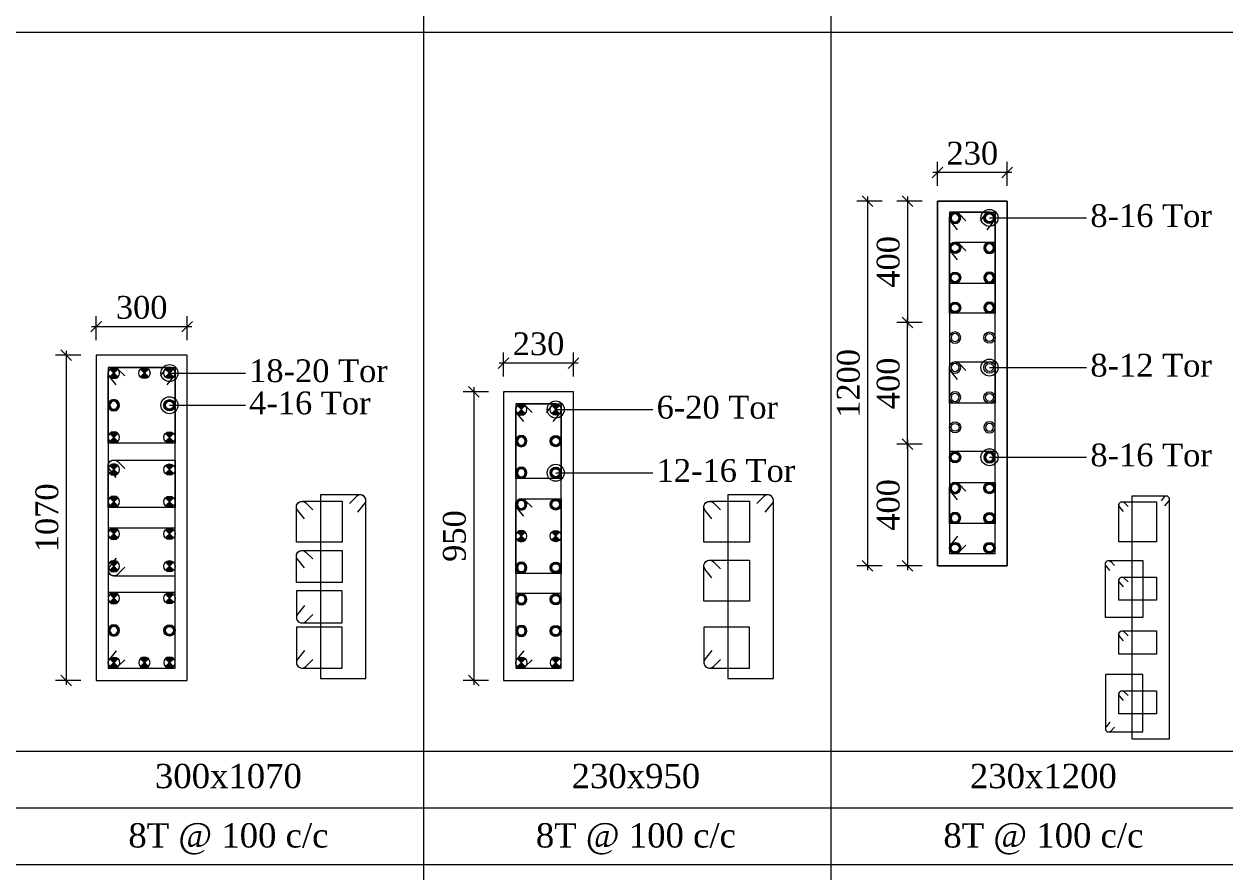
# Model space of a CAD drawing. Header units: metres. Extents: x 95882 to 260884, y 3603 to 81317.
# Drawn here: x 191392 to 195343, y 36341 to 39131 of the extents above; entities that cross this region are included whole.
import ezdxf
from ezdxf.enums import TextEntityAlignment as Align

# ---------------------------------------------------------------- set-up
doc = ezdxf.new("R2010")
doc.units = ezdxf.units.M
doc.header["$LTSCALE"] = 0.05
doc.header["$MEASUREMENT"] = 0
doc.header["$PDMODE"] = 34
doc.header["$PDSIZE"] = -2.5
doc.layers.get('0').update_dxf_attribs({"linetype": 'CONTINUOUS', "lineweight": 0})
doc.layers.get('DEFPOINTS').update_dxf_attribs({"linetype": 'CONTINUOUS'})
for name, color, linetype, lineweight in [('S-DIM-R', 7, 'CONTINUOUS', 9), ('S-SECTION', 5, 'CONTINUOUS', 5), ('S-SECTION MARK', 124, 'CONTINUOUS', 0), ('S-SHEET', 251, 'CONTINUOUS', 0), ('S-STEEL COL_DIA', 1, 'CONTINUOUS', 9), ('S-STEEL RING', 1, 'CONTINUOUS', 9), ('S-TEXT', 7, 'CONTINUOUS', 0), ('S-TEXT COL SIZE', 7, 'CONTINUOUS', 15), ('S-TEXT RINGS', 7, 'CONTINUOUS', 15)]:
    doc.layers.add(name, color=color, linetype=linetype, lineweight=lineweight)
doc.styles.add('AAPL-ADRESS tahoma', font='tahoma.ttf')
doc.styles.add('S-ROMANS', font='times.ttf')
doc.styles.get("Standard").update_dxf_attribs({"font": 'times.ttf'})
doc.styles.add('TEXT', font='times.ttf')
doc.dimstyles.new('75mm', dxfattribs={"dimscale": 140, "dimtxt": 1, "dimasz": 0.35, "dimexe": 0.5, "dimexo": 1, "dimgap": 0.01, "dimtad": 0, "dimdec": 0, "dimzin": 12, "dimdsep": 46, "dimtxsty": 'AAPL-ADRESS tahoma', "dimblk": 'OBLIQUE', "dimcen": 0.35, "dimdle": 0.01, "dimse1": 1, "dimse2": 1, "dimclrd": 256, "dimclre": 256, "dimclrt": 256, "dimadec": 0, "dimazin": 3, "dimtfac": 1, "dimtdec": 0, "dimtmove": 1, "dimatfit": 3, "dimldrblk": 'DOTSMALL', "dimfxl": 1, "dimtolj": 1, "dimtzin": 0, "dimarcsym": 1})
doc.dimstyles.new('S_DIM', dxfattribs={"dimtxt": 75, "dimasz": 35, "dimexe": 35, "dimexo": 50, "dimgap": 25, "dimtad": 1, "dimdec": 0, "dimzin": 0, "dimdsep": 46, "dimtxsty": 'Standard', "dimblk": 'OBLIQUE', "dimcen": 0.09, "dimdle": 15, "dimclrd": 256, "dimclre": 256, "dimclrt": 256, "dimadec": 0, "dimazin": 0, "dimtfac": 1, "dimtdec": 0, "dimtofl": 0, "dimtmove": 0, "dimatfit": 3, "dimfxl": 1, "dimtolj": 1, "dimtzin": 0, "dimlwd": -1, "dimlwe": -1, "dimarcsym": 0})

# ---------------------------------------------------------------- blocks, each defined once
blk = doc.blocks.new('_Oblique')
at = {"color": 0, "linetype": 'ByBlock', "lineweight": -2}
blk.add_line((-0.5, -0.5), (0.5, 0.5), dxfattribs=at)
blk = doc.blocks.new('*D697')
at = {"layer": 'DEFPOINTS', "color": 0, "transparency": 16777216}
for p in [(192969.6, 37921.2, -0.1), (192871.3, 36971.2), (192969.6, 36971.2, -0.1)]:
    blk.add_point(p, dxfattribs=at)
at = {"layer": 'S-DIM-R', "transparency": 16777216}
for p, q in [((192871.3, 37936.2), (192871.3, 36956.2)), ((192919.6, 37921.2), (192836.3, 37921.2)), ((192919.6, 36971.2), (192836.3, 36971.2))]:
    blk.add_line(p, q, dxfattribs=at)
at = {"layer": 'S-DIM-R', "transparency": 16777216, "xscale": 35, "yscale": 35, "zscale": 35}
for p, rotation in [((192871.3, 37921.2), 90), ((192871.3, 36971.2), 270)]:
    blk.add_blockref('_Oblique', p, dxfattribs=dict(at, rotation=rotation))
at = {"layer": 'S-DIM-R', "transparency": 16777216, "insert": (192808.1, 37446.2), "char_height": 75, "attachment_point": 5, "rotation": 90}
blk.add_mtext('\\A1;950', dxfattribs=at)
blk = doc.blocks.new('*D698')
at = {"layer": 'DEFPOINTS', "color": 0, "transparency": 16777216}
for p in [(192969.6, 38015.3), (192969.6, 37921.2, 0), (193199.6, 37921.2, 0)]:
    blk.add_point(p, dxfattribs=at)
at = {"layer": 'S-DIM-R', "transparency": 16777216}
for p, q in [((192969.6, 37971.2), (192969.6, 38050.3)), ((193199.6, 37971.2), (193199.6, 38050.3)), ((193214.6, 38015.3), (192954.6, 38015.3))]:
    blk.add_line(p, q, dxfattribs=at)
at = {"layer": 'S-DIM-R', "transparency": 16777216, "xscale": 35, "yscale": 35, "zscale": 35, "rotation": 180}
blk.add_blockref('_Oblique', (192969.6, 38015.3), dxfattribs=at)
at = {"layer": 'S-DIM-R', "transparency": 16777216, "xscale": 35, "yscale": 35, "zscale": 35}
blk.add_blockref('_Oblique', (193199.6, 38015.3), dxfattribs=at)
at = {"layer": 'S-DIM-R', "transparency": 16777216, "insert": (193084.6, 38078.5), "char_height": 75, "attachment_point": 5}
blk.add_mtext('\\A1;230', dxfattribs=at)
blk = doc.blocks.new('*U4')
at = {"layer": 'S-STEEL COL_DIA'}
h = blk.add_hatch(color=256, dxfattribs=at)
h.dxf.hatch_style = 1
h.paths.add_polyline_path([(0, 0), (0, -18.5, 0.198912), (13, -13)])
h.paths.add_polyline_path([(0, 0), (-13, -13, 0.198912), (0, -18.5)])
h.paths.add_polyline_path([(0, 18.5, 0.198912), (-13, 13), (0, 0)])
h.paths.add_polyline_path([(13, 13, 0.198912), (0, 18.5), (0, 0)])
at = {"layer": 'S-STEEL COL_DIA', "lineweight": 5}
for p, q in [((-13, 13), (13, -13)), ((13, 13), (-13, -13))]:
    blk.add_line(p, q, dxfattribs=at)
blk.add_circle((0, 0), 18.5, dxfattribs=at)
blk = doc.blocks.new('*U5')
at = {"layer": 'S-STEEL COL_DIA'}
h = blk.add_hatch(color=256, dxfattribs=at)
h.dxf.hatch_style = 1
h.paths.add_polyline_path([(-18.5, 0, 1), (18.5, 0, 1)])
h.paths.add_polyline_path([(13, 0, -1), (-13, 0, -1)], flags=16)
at = {"layer": 'S-STEEL COL_DIA', "lineweight": 5}
for radius in [18.5, 13]:
    blk.add_circle((0, 0), radius, dxfattribs=at)
blk = doc.blocks.new('*D699')
at = {"layer": 'DEFPOINTS', "color": 0, "transparency": 16777216}
for p in [(194396.8, 37748.6, -0.1), (194298.5, 37348.6), (194396.8, 37348.6, -0.1)]:
    blk.add_point(p, dxfattribs=at)
at = {"layer": 'S-DIM-R', "transparency": 16777216}
for p, q in [((194346.8, 37748.6), (194263.5, 37748.6)), ((194298.5, 37763.6), (194298.5, 37333.6)), ((194346.8, 37348.6), (194263.5, 37348.6))]:
    blk.add_line(p, q, dxfattribs=at)
at = {"layer": 'S-DIM-R', "transparency": 16777216, "xscale": 35, "yscale": 35, "zscale": 35}
for p, rotation in [((194298.5, 37748.6), 90), ((194298.5, 37348.6), 270)]:
    blk.add_blockref('_Oblique', p, dxfattribs=dict(at, rotation=rotation))
at = {"layer": 'S-DIM-R', "transparency": 16777216, "insert": (194235.4, 37548.6), "char_height": 75, "attachment_point": 5, "rotation": 90}
blk.add_mtext('\\A1;400', dxfattribs=at)
blk = doc.blocks.new('*D700')
at = {"layer": 'DEFPOINTS', "color": 0, "transparency": 16777216}
for p in [(194396.8, 38642.8), (194396.8, 38548.6, 0), (194626.8, 38548.6, 0)]:
    blk.add_point(p, dxfattribs=at)
at = {"layer": 'S-DIM-R', "transparency": 16777216}
for p, q in [((194641.8, 38642.8), (194381.8, 38642.8)), ((194396.8, 38598.6), (194396.8, 38677.8)), ((194626.8, 38598.6), (194626.8, 38677.8))]:
    blk.add_line(p, q, dxfattribs=at)
at = {"layer": 'S-DIM-R', "transparency": 16777216, "xscale": 35, "yscale": 35, "zscale": 35, "rotation": 180}
blk.add_blockref('_Oblique', (194396.8, 38642.8), dxfattribs=at)
at = {"layer": 'S-DIM-R', "transparency": 16777216, "xscale": 35, "yscale": 35, "zscale": 35}
blk.add_blockref('_Oblique', (194626.8, 38642.8), dxfattribs=at)
at = {"layer": 'S-DIM-R', "transparency": 16777216, "insert": (194511.8, 38705.9), "char_height": 75, "attachment_point": 5}
blk.add_mtext('\\A1;230', dxfattribs=at)
blk = doc.blocks.new('*U7')
at = {"layer": 'S-STEEL COL_DIA', "lineweight": 5}
for radius in [18.5, 13, 13]:
    blk.add_circle((0, 0), radius, dxfattribs=at)
blk = doc.blocks.new('*D682')
at = {"layer": 'DEFPOINTS', "color": 0, "transparency": 16777216}
for p in [(194265.6, 38548.6, -0.1), (194167.4, 37348.6), (194265.6, 37348.6, -0.1)]:
    blk.add_point(p, dxfattribs=at)
at = {"layer": 'S-DIM-R', "transparency": 16777216}
for p, q in [((194167.4, 38563.6), (194167.4, 37333.6)), ((194215.6, 38548.6), (194132.4, 38548.6)), ((194215.6, 37348.6), (194132.4, 37348.6))]:
    blk.add_line(p, q, dxfattribs=at)
at = {"layer": 'S-DIM-R', "transparency": 16777216, "xscale": 35, "yscale": 35, "zscale": 35}
for p, rotation in [((194167.4, 38548.6), 90), ((194167.4, 37348.6), 270)]:
    blk.add_blockref('_Oblique', p, dxfattribs=dict(at, rotation=rotation))
at = {"layer": 'S-DIM-R', "transparency": 16777216, "insert": (194104.2, 37948.6), "char_height": 75, "attachment_point": 5, "rotation": 90}
blk.add_mtext('\\A1;1200', dxfattribs=at)
blk = doc.blocks.new('*D683')
at = {"layer": 'DEFPOINTS', "color": 0, "transparency": 16777216}
for p in [(194298.5, 38148.6), (194396.8, 38148.6, -0.1), (194396.8, 37748.6, -0.1)]:
    blk.add_point(p, dxfattribs=at)
at = {"layer": 'S-DIM-R', "transparency": 16777216}
for p, q in [((194346.8, 38148.6), (194263.5, 38148.6)), ((194298.5, 37733.6), (194298.5, 38163.6)), ((194346.8, 37748.6), (194263.5, 37748.6))]:
    blk.add_line(p, q, dxfattribs=at)
at = {"layer": 'S-DIM-R', "transparency": 16777216, "xscale": 35, "yscale": 35, "zscale": 35}
for p, rotation in [((194298.5, 38148.6), 90), ((194298.5, 37748.6), 270)]:
    blk.add_blockref('_Oblique', p, dxfattribs=dict(at, rotation=rotation))
at = {"layer": 'S-DIM-R', "transparency": 16777216, "insert": (194235.4, 37948.6), "char_height": 75, "attachment_point": 5, "rotation": 90}
blk.add_mtext('\\A1;400', dxfattribs=at)
blk = doc.blocks.new('*D684')
at = {"layer": 'DEFPOINTS', "color": 0, "transparency": 16777216}
for p in [(194396.8, 38548.6, -0.1), (194298.5, 38148.6), (194396.8, 38148.6, -0.1)]:
    blk.add_point(p, dxfattribs=at)
at = {"layer": 'S-DIM-R', "transparency": 16777216}
for p, q in [((194298.5, 38563.6), (194298.5, 38133.6)), ((194346.8, 38548.6), (194263.5, 38548.6)), ((194346.8, 38148.6), (194263.5, 38148.6))]:
    blk.add_line(p, q, dxfattribs=at)
at = {"layer": 'S-DIM-R', "transparency": 16777216, "xscale": 35, "yscale": 35, "zscale": 35}
for p, rotation in [((194298.5, 38548.6), 90), ((194298.5, 38148.6), 270)]:
    blk.add_blockref('_Oblique', p, dxfattribs=dict(at, rotation=rotation))
at = {"layer": 'S-DIM-R', "transparency": 16777216, "insert": (194235.4, 38348.6), "char_height": 75, "attachment_point": 5, "rotation": 90}
blk.add_mtext('\\A1;400', dxfattribs=at)
blk = doc.blocks.new('*D692')
at = {"layer": 'DEFPOINTS', "color": 0, "transparency": 16777216}
for p in [(191629, 38135.3), (191629, 38041.2, 0), (191929, 38041.2, 0)]:
    blk.add_point(p, dxfattribs=at)
at = {"layer": 'S-DIM-R', "transparency": 16777216}
for p, q in [((191629, 38091.2), (191629, 38170.3)), ((191929, 38091.2), (191929, 38170.3)), ((191944, 38135.3), (191614, 38135.3))]:
    blk.add_line(p, q, dxfattribs=at)
at = {"layer": 'S-DIM-R', "transparency": 16777216, "xscale": 35, "yscale": 35, "zscale": 35, "rotation": 180}
blk.add_blockref('_Oblique', (191629, 38135.3), dxfattribs=at)
at = {"layer": 'S-DIM-R', "transparency": 16777216, "xscale": 35, "yscale": 35, "zscale": 35}
blk.add_blockref('_Oblique', (191929, 38135.3), dxfattribs=at)
at = {"layer": 'S-DIM-R', "transparency": 16777216, "insert": (191779, 38198.5), "char_height": 75, "attachment_point": 5}
blk.add_mtext('\\A1;300', dxfattribs=at)
blk = doc.blocks.new('*D701')
at = {"layer": 'DEFPOINTS', "color": 0, "transparency": 16777216}
for p in [(191629, 38041.2, -0.1), (191530.7, 36971.2), (191629, 36971.2, -0.1)]:
    blk.add_point(p, dxfattribs=at)
at = {"layer": 'S-DIM-R', "transparency": 16777216}
for p, q in [((191530.7, 38056.2), (191530.7, 36956.2)), ((191579, 38041.2), (191495.7, 38041.2)), ((191579, 36971.2), (191495.7, 36971.2))]:
    blk.add_line(p, q, dxfattribs=at)
at = {"layer": 'S-DIM-R', "transparency": 16777216, "xscale": 35, "yscale": 35, "zscale": 35}
for p, rotation in [((191530.7, 38041.2), 90), ((191530.7, 36971.2), 270)]:
    blk.add_blockref('_Oblique', p, dxfattribs=dict(at, rotation=rotation))
at = {"layer": 'S-DIM-R', "transparency": 16777216, "insert": (191467.5, 37506.2), "char_height": 75, "attachment_point": 5, "rotation": 90}
blk.add_mtext('\\A1;1070', dxfattribs=at)

msp = doc.modelspace()

# ---------------------------------------------------------------- linework, layer by layer
at = {"layer": 'S-SECTION'}
for points, elevation in [([(194396.8, 37348.6), (194626.8, 37348.6), (194626.8, 38548.6), (194396.8, 38548.6)], 0.1), ([(194396.8, 37348.6), (194626.8, 37348.6), (194626.8, 38548.6), (194396.8, 38548.6)], 0.1), ([(194626.8, 37348.6), (194396.8, 37348.6), (194396.8, 38548.6), (194626.8, 38548.6)], 0.1), ([(191629, 36971.2), (191929, 36971.2), (191929, 38041.2), (191629, 38041.2)], 0), ([(192969.6, 36971.2), (193199.6, 36971.2), (193199.6, 37921.2), (192969.6, 37921.2)], 0.2)]:
    msp.add_lwpolyline(points, close=True, dxfattribs=dict(at, elevation=elevation))
at = {"layer": 'S-SHEET'}
for p, q in [((192706.1, 49003.5, 0.2), (192706.1, 9408.8, 0.2)), ((192706.1, 49003.5, 0.2), (192706.1, 9408.8, 0.2)), ((192706.1, 49003.5, 0.2), (192706.1, 9408.8, 0.2)), ((192706.1, 49003.5, 0.2), (192706.1, 9408.8, 0.2)), ((192706.1, 49003.5, 0.3), (192706.1, 9408.8, 0.2)), ((192706.1, 49003.5, 0.3), (192706.1, 9408.8, 0.2)), ((192706.1, 49003.5, 0.3), (192706.1, 9408.8, 0.2)), ((192706.1, 49003.5, 0.3), (192706.1, 9408.8, 0.2)), ((192706.1, 49003.5, 0.3), (192706.1, 9408.8, 0.2)), ((192706.1, 49003.5, 0.3), (192706.1, 9408.8, 0.2)), ((192706.1, 49003.5, 0.3), (192706.1, 9408.8, 0.2)), ((192706.1, 49003.5, 0.3), (192706.1, 9408.8, 0.2)), ((192706.1, 49003.5, 0.3), (192706.1, 9408.8, 0.2)), ((192706.1, 49003.5, 0.3), (192706.1, 9408.8, 0.2)), ((192706.1, 49003.5, 0.3), (192706.1, 9408.8, 0.2)), ((194046.7, 49003.5, 0.3), (194046.7, 9408.8, 0.2)), ((194046.7, 49003.5, 0.3), (194046.7, 9408.8, 0.2)), ((194046.7, 49003.5, 0.3), (194046.7, 9408.8, 0.2)), ((194046.7, 49003.5, 0.3), (194046.7, 9408.8, 0.2)), ((194046.7, 49003.5, 0.4), (194046.7, 9408.8, 0.3)), ((194046.7, 49003.5, 0.4), (194046.7, 9408.8, 0.3)), ((194046.7, 49003.5, 0.4), (194046.7, 9408.8, 0.3)), ((194046.7, 49003.5, 0.4), (194046.7, 9408.8, 0.3)), ((194046.7, 49003.5, 0.4), (194046.7, 9408.8, 0.3)), ((194046.7, 49003.5, 0.4), (194046.7, 9408.8, 0.3)), ((194046.7, 49003.5, 0.4), (194046.7, 9408.8, 0.3)), ((194046.7, 49003.5, 0.4), (194046.7, 9408.8, 0.3)), ((194046.7, 49003.5, 0.4), (194046.7, 9408.8, 0.3)), ((194046.7, 49003.5, 0.4), (194046.7, 9408.8, 0.3)), ((194046.7, 49003.5, 0.4), (194046.7, 9408.8, 0.3)), ((177084.5, 39104.8, 0), (198068.5, 39104.8, -0.1)), ((177084.5, 36738.3, 0), (198068.5, 36738.3, -0.1)), ((177084.5, 36552.2, 0), (198068.5, 36552.2, -0.1)), ((177084.5, 36552.2, 0), (198068.5, 36552.2, -0.1)), ((177084.5, 36365.1, 0), (198068.5, 36365.1, -0.1))]:
    msp.add_line(p, q, dxfattribs=at)
at = {"layer": 'S-STEEL RING'}
for points, elevation in [([(194560.1, 38454.2), (194582.6, 38481.5, 0.633211), (194568.3, 38511.7), (194436.8, 38511.7), (194436.8, 37388.6), (194586.8, 37388.6), (194586.8, 38493.2, 0.666768), (194555.3, 38506.3), (194537.5, 38483.7)], 0.1), ([(191862.4, 37943.7), (191884.8, 37971, 0.633211), (191870.5, 38001.2), (191669, 38001.2), (191669, 37011.2), (191889, 37011.2), (191889, 37982.7, 0.666768), (191857.5, 37995.8), (191839.7, 37973.2)], 0), ([(193133, 37823.7), (193155.4, 37851, 0.633211), (193141.1, 37881.2), (193009.6, 37881.2), (193009.6, 37011.2), (193159.6, 37011.2), (193159.6, 37862.7, 0.666768), (193128.1, 37875.8), (193110.3, 37853.2)], 0.2), ([(192490.2, 37524.3), (192512.6, 37551.7, 0.633211), (192498.4, 37581.8), (192366.8, 37581.8), (192366.8, 36977.1), (192516.8, 36977.1), (192516.8, 37563.4, 0.666768), (192485.4, 37576.5), (192462.5, 37553.8)], 0.1), ([(192490.2, 37524.3), (192512.6, 37551.7, 0.633211), (192498.4, 37581.8), (192366.8, 37581.8), (192366.8, 36977.1), (192516.8, 36977.1), (192516.8, 37563.4, 0.666768), (192485.4, 37576.5), (192462.5, 37553.8)], 0.2), ([(193830.8, 37524.3), (193853.2, 37551.7, 0.633211), (193839, 37581.8), (193707.4, 37581.8), (193707.4, 36977.1), (193857.4, 36977.1), (193857.4, 37563.4, 0.666768), (193826, 37576.5), (193803.1, 37553.8)], 0.2), ([(193830.8, 37524.3), (193853.2, 37551.7, 0.633211), (193839, 37581.8), (193707.4, 37581.8), (193707.4, 36977.1), (193857.4, 36977.1), (193857.4, 37563.4, 0.666768), (193826, 37576.5), (193803.1, 37553.8)], 0.3), ([(195145.3, 37545.5), (195157.9, 37560.9, 0.633211), (195149.9, 37577.9), (195036.5, 37577.9), (195036.5, 36779.1), (195160.3, 36779.1), (195160.3, 37567.5, 0.666768), (195142.6, 37574.9), (195132.6, 37562.1)], 0), ([(195145.3, 37545.5), (195157.9, 37560.9, 0.633211), (195149.9, 37577.9), (195036.5, 37577.9), (195036.5, 36779.1), (195160.3, 36779.1), (195160.3, 37567.5, 0.666768), (195142.6, 37574.9), (195132.6, 37562.1)], 0)]:
    msp.add_lwpolyline(points, format="xyb", dxfattribs=dict(at, elevation=elevation))
at = {"layer": 'S-STEEL RING', "color": 4}
for points, elevation in [([(194463.4, 38454.2), (194441, 38481.5, -0.633211), (194455.2, 38511.7), (194586.8, 38511.7), (194586.8, 38179.4), (194436.8, 38179.4), (194436.8, 38493.2, -0.666768), (194468.2, 38506.3), (194491, 38483.7)], 0.1), ([(194463.4, 37446.1), (194441, 37418.8, 0.633211), (194455.2, 37388.6), (194586.8, 37388.6), (194586.8, 37724), (194436.8, 37724), (194436.8, 37407, 0.666768), (194468.2, 37393.9), (194491, 37416.6)], 0.1), ([(194964.5, 37332.9), (194951.9, 37348.3, -0.633211), (194959.9, 37365.3), (195073.3, 37365.3), (195073.3, 37178.4), (194949.6, 37178.4), (194949.6, 37354.9, -0.666768), (194967.2, 37362.3), (194980.1, 37349.6)], 0), ([(194964.5, 36833.8), (194951.9, 36818.4, 0.633211), (194959.9, 36801.5), (195073.3, 36801.5), (195073.3, 36990.1), (194949.6, 36990.1), (194949.6, 36811.8, 0.666768), (194967.2, 36804.5), (194980.1, 36817.2)], 0)]:
    msp.add_lwpolyline(points, format="xyb", dxfattribs=dict(at, elevation=elevation))
at = {"layer": 'S-STEEL RING', "color": 3}
for points, elevation in [([(194463.4, 38355.7), (194441, 38383, -0.633211), (194455.2, 38413.2), (194586.8, 38413.2), (194586.8, 38277.8), (194436.8, 38277.8), (194436.8, 38394.8, -0.666768), (194468.2, 38407.9), (194491, 38385.2)], 0.1), ([(194463.4, 37961.8), (194441, 37989.2, -0.633211), (194455.2, 38019.4), (194586.8, 38019.4), (194586.8, 37884), (194436.8, 37884), (194436.8, 38000.9, -0.666768), (194468.2, 38014), (194491, 37991.4)], 0.1), ([(191695.6, 37943.7), (191673.2, 37971, -0.633211), (191687.4, 38001.2), (191889, 38001.2), (191889, 37752.2), (191669, 37752.2), (191669, 37982.7, -0.666768), (191700.4, 37995.8), (191723.3, 37973.2)], 0), ([(193036.2, 37823.7), (193013.8, 37851, -0.633211), (193028, 37881.2), (193159.6, 37881.2), (193159.6, 37635.8), (193009.6, 37635.8), (193009.6, 37862.7, -0.666768), (193041, 37875.8), (193063.9, 37853.2)], 0.2), ([(194463.4, 37564.9), (194441, 37592.3, -0.633211), (194455.2, 37622.4), (194586.8, 37622.4), (194586.8, 37487.1), (194436.8, 37487.1), (194436.8, 37604, -0.666768), (194468.2, 37617.1), (194491, 37594.4)], 0.1), ([(192314.7, 37503), (192292.3, 37530.3, -0.633211), (192306.6, 37560.5), (192438.1, 37560.5), (192438.1, 37426), (192288.1, 37426), (192288.1, 37542, -0.666768), (192319.5, 37555.1), (192342.4, 37532.5)], 0.1), ([(193036.2, 37511.2), (193013.8, 37538.6, -0.633211), (193028, 37568.8), (193159.6, 37568.8), (193159.6, 37323.4), (193009.6, 37323.4), (193009.6, 37550.3, -0.666768), (193041, 37563.4), (193063.9, 37540.8)], 0.2), ([(193655.3, 37503), (193632.9, 37530.3, -0.633211), (193647.1, 37560.5), (193778.7, 37560.5), (193778.7, 37426), (193628.7, 37426), (193628.7, 37542, -0.666768), (193660.1, 37555.1), (193683, 37532.5)], 0.2), ([(195009.1, 37527), (194996.5, 37542.4, -0.633211), (195004.5, 37559.3), (195117.9, 37559.3), (195117.9, 37427.7), (194994.2, 37427.7), (194994.2, 37548.9, -0.666768), (195011.8, 37556.3), (195024.7, 37543.6)], 0), ([(192314.7, 37341.3), (192292.3, 37368.7, -0.633211), (192306.6, 37398.8), (192438.1, 37398.8), (192438.1, 37292.9), (192288.1, 37292.9), (192288.1, 37380.4, -0.666768), (192319.5, 37393.5), (192342.4, 37370.8)], 0.1), ([(193655.3, 37309.2), (193632.9, 37336.6, -0.633211), (193647.1, 37366.7), (193778.7, 37366.7), (193778.7, 37232.2), (193628.7, 37232.2), (193628.7, 37348.3, -0.666768), (193660.1, 37361.4), (193683, 37338.7)], 0.2), ([(195009.1, 37278.6), (194996.5, 37294, -0.633211), (195004.5, 37311), (195117.9, 37311), (195117.9, 37234.9), (194994.2, 37234.9), (194994.2, 37300.6, -0.666768), (195011.8, 37308), (195024.7, 37295.3)], 0), ([(191695.6, 37068.7), (191673.2, 37041.3, 0.633211), (191687.4, 37011.2), (191889, 37011.2), (191889, 37260.1), (191669, 37260.1), (191669, 37029.6, 0.666768), (191700.4, 37016.5), (191723.3, 37039.2)], 0), ([(192314.7, 37217.6), (192292.3, 37190.2, 0.633211), (192306.6, 37160.1), (192438.1, 37160.1), (192438.1, 37266), (192288.1, 37266), (192288.1, 37178.5, 0.666768), (192319.5, 37165.4), (192342.4, 37188.1)], 0.1), ([(193036.2, 37068.7), (193013.8, 37041.3, 0.633211), (193028, 37011.2), (193159.6, 37011.2), (193159.6, 37256.6), (193009.6, 37256.6), (193009.6, 37029.6, 0.666768), (193041, 37016.5), (193063.9, 37039.2)], 0.2), ([(192314.7, 37069.2), (192292.3, 37041.8, 0.633211), (192306.6, 37011.7), (192438.1, 37011.7), (192438.1, 37146.2), (192288.1, 37146.2), (192288.1, 37030.1, 0.666768), (192319.5, 37017), (192342.4, 37039.7)], 0.1), ([(193655.3, 37069.2), (193632.9, 37041.8, 0.633211), (193647.1, 37011.7), (193778.7, 37011.7), (193778.7, 37146.2), (193628.7, 37146.2), (193628.7, 37030.1, 0.666768), (193660.1, 37017), (193683, 37039.7)], 0.2), ([(195009.1, 37101.6), (194996.5, 37117, -0.633211), (195004.5, 37133.9), (195117.9, 37133.9), (195117.9, 37057.8), (194994.2, 37057.8), (194994.2, 37123.5, -0.666768), (195011.8, 37130.9), (195024.7, 37118.2)], 0), ([(195009.1, 36904.6), (194996.5, 36920, -0.633211), (195004.5, 36936.9), (195117.9, 36936.9), (195117.9, 36860.8), (194994.2, 36860.8), (194994.2, 36926.6, -0.666768), (195011.8, 36933.9), (195024.7, 36921.2)], 0)]:
    msp.add_lwpolyline(points, format="xyb", dxfattribs=dict(at, elevation=elevation))
for points in [[(191695.6, 37639), (191673.2, 37666.4, -0.633211), (191687.4, 37696.5), (191889, 37696.5), (191889, 37540.7), (191669, 37540.7), (191669, 37678.1, -0.666768), (191700.4, 37691.2), (191723.3, 37668.5)], [(191695.6, 37373.4), (191673.2, 37346, 0.633211), (191687.4, 37315.8), (191889, 37315.8), (191889, 37471.7), (191669, 37471.7), (191669, 37334.3, 0.666768), (191700.4, 37321.2), (191723.3, 37343.8)]]:
    msp.add_lwpolyline(points, format="xyb", dxfattribs=at)

# ---------------------------------------------------------------- block references
at = {"layer": 'S-STEEL COL_DIA', "xscale": -1}
for name, p in [('*U5', (194455.2, 38493.2, 0.1)), ('*U7', (194455.2, 38099.4, 0.1)), ('*U7', (194455.2, 38000.9, 0.1)), ('*U4', (191687.4, 37982.7, 0)), ('*U5', (191687.4, 37876.8)), ('*U7', (194455.2, 37902.4, 0.1)), ('*U4', (193028, 37862.7, 0.2)), ('*U4', (191687.4, 37770.9)), ('*U5', (193028, 37758.6, 0.2)), ('*U4', (191687.4, 37665)), ('*U5', (193028, 37654.5, 0.2)), ('*U5', (194455.2, 37604, 0.1)), ('*U4', (191687.4, 37559.1)), ('*U5', (193028, 37550.3, 0.2)), ('*U5', (194455.2, 37505.5, 0.1)), ('*U4', (191687.4, 37453.2)), ('*U4', (193028, 37446.2, 0.2)), ('*U4', (191687.4, 37346.9)), ('*U5', (193028, 37342, 0.2)), ('*U4', (191687.4, 37241.4)), ('*U5', (193028, 37237.9, 0.2)), ('*U5', (191687.4, 37135.5)), ('*U5', (193028, 37133.8, 0.2))]:
    msp.add_blockref(name, p, dxfattribs=at)
at = {"layer": 'S-STEEL COL_DIA'}
for name, p in [('*U5', (194568.3, 38493.2, 0.1)), ('*U7', (194568.3, 38099.4, 0.1)), ('*U7', (194568.3, 38000.9, 0.1)), ('*U4', (191788.2, 37982.7, 0)), ('*U4', (191870.5, 37982.7, 0)), ('*U5', (191870.5, 37876.8)), ('*U7', (194568.3, 37902.4, 0.1)), ('*U4', (193141.1, 37862.7, 0.2)), ('*U4', (191870.5, 37770.9)), ('*U5', (193141.1, 37758.6, 0.2)), ('*U4', (191870.5, 37665)), ('*U5', (193141.1, 37654.5, 0.2)), ('*U5', (194568.3, 37604, 0.1)), ('*U4', (191870.5, 37559.1)), ('*U5', (193141.1, 37550.3, 0.2)), ('*U5', (194568.3, 37505.5, 0.1)), ('*U4', (191870.5, 37453.2)), ('*U4', (193141.1, 37446.2, 0.2)), ('*U5', (194568.3, 37407, 0.1)), ('*U4', (191870.5, 37346.9)), ('*U5', (193141.1, 37342, 0.2)), ('*U4', (191870.5, 37241.4)), ('*U5', (193141.1, 37237.9, 0.2)), ('*U5', (191870.5, 37135.5)), ('*U5', (193141.1, 37133.8, 0.2))]:
    msp.add_blockref(name, p, dxfattribs=at)
at = {"layer": 'S-STEEL COL_DIA', "rotation": 180}
for name, p in [('*U5', (194455.2, 38394.8, 0.1)), ('*U5', (194455.2, 38296.3, 0.1)), ('*U5', (194455.2, 38197.8, 0.1)), ('*U7', (194455.2, 37804, 0.1)), ('*U5', (194455.2, 37705.5, 0.1)), ('*U5', (194455.2, 37407, 0.1)), ('*U4', (191687.4, 37029.6, 0)), ('*U4', (193028, 37029.6, 0.2))]:
    msp.add_blockref(name, p, dxfattribs=at)
at = {"layer": 'S-STEEL COL_DIA', "xscale": -1, "rotation": 180}
for name, p in [('*U5', (194568.3, 38394.8, 0.1)), ('*U5', (194568.3, 38296.3, 0.1)), ('*U5', (194568.3, 38197.8, 0.1)), ('*U7', (194568.3, 37804, 0.1)), ('*U5', (194568.3, 37705.5, 0.1)), ('*U4', (191788.2, 37029.6, 0)), ('*U4', (191870.5, 37029.6, 0)), ('*U4', (193141.1, 37029.6, 0.2))]:
    msp.add_blockref(name, p, dxfattribs=at)

# ---------------------------------------------------------------- texts
at = {"layer": 'S-TEXT', "color": 7, "style": 'TEXT'}
for s, p in [('8-16 Tor ', (194900.2, 38463.3, 0.1)), ('18-20 Tor ', (192132.5, 37952.8, 0)), ('8-12 Tor ', (194900.2, 37971, 0.1)), ('4-16 Tor ', (192132.5, 37846.9, -0.1)), ('6-20 Tor ', (193473.1, 37832.8, 0.2)), ('8-16 Tor ', (194900.2, 37675.6, 0.1)), ('12-16 Tor ', (193473.1, 37624.5, 0.2))]:
    msp.add_text(s, height=75, dxfattribs=at).set_placement(p)
at = {"layer": 'S-TEXT COL SIZE', "color": 6, "style": 'S-ROMANS'}
msp.add_text('300x1070', height=80, dxfattribs=at).set_placement((192064.3, 36656.4, 0), align=Align.MIDDLE_CENTER)
at = {"layer": 'S-TEXT COL SIZE', "color": 5, "style": 'S-ROMANS'}
for s, p in [('230x950', (193404.9, 36656.4, 0.2)), ('230x1200', (194745.5, 36656.4, 0.2))]:
    msp.add_text(s, height=80, dxfattribs=at).set_placement(p, align=Align.MIDDLE_CENTER)
at = {"layer": 'S-TEXT RINGS', "style": 'S-ROMANS'}
for p in [(192064.3, 36461, 0), (193404.9, 36461, 0.2), (194745.5, 36461, 0.2)]:
    msp.add_text('8T @ 100 c/c', height=80, dxfattribs=at).set_placement(p, align=Align.MIDDLE_CENTER)

# ---------------------------------------------------------------- dimensions: what is measured, and where the dimension line sits
at = {"layer": 'S-DIM-R'}
for base, p1, p2, picture, middle in [((194396.8, 38642.8, 0.1), (194626.8, 38548.6, 0.1), (194396.8, 38548.6, 0.1), '*D700', (194511.8, 38705.9, 0.1)), ((191629, 38135.3, 0), (191929, 38041.2, 0), (191629, 38041.2, 0), '*D692', (191779, 38198.5, 0)), ((192969.6, 38015.3, 0.2), (193199.6, 37921.2, 0.2), (192969.6, 37921.2, 0.2), '*D698', (193084.6, 38078.5, 0.2))]:
    dim = msp.add_linear_dim(base=base, p1=p1, p2=p2, dimstyle='S_DIM', dxfattribs=at)
    dim.commit()
    dim.dimension.update_dxf_attribs({"geometry": picture, "text_midpoint": middle})
for base, p1, p2, angle, picture, middle in [((194167.4, 37348.6, 0.2), (194265.6, 38548.6, 0.1), (194265.6, 37348.6, 0.1), 90, '*D682', (194104.2, 37948.6, 0.2)), ((194298.5, 38148.6, 0.2), (194396.8, 38548.6, 0.1), (194396.8, 38148.6, 0.1), 90, '*D684', (194235.4, 38348.6, 0.2)), ((194298.5, 38148.6, 0.2), (194396.8, 37748.6, 0.1), (194396.8, 38148.6, 0.1), 270, '*D683', (194235.4, 37948.6, 0.2)), ((191530.7, 36971.2, 0.1), (191629, 38041.2, 0), (191629, 36971.2, 0), 90, '*D701', (191467.5, 37506.2, 0.1)), ((192871.3, 36971.2, 0.3), (192969.6, 37921.2, 0.2), (192969.6, 36971.2, 0.2), 90, '*D697', (192808.1, 37446.2, 0.3)), ((194298.5, 37348.6, 0.2), (194396.8, 37748.6, 0.1), (194396.8, 37348.6, 0.1), 90, '*D699', (194235.4, 37548.6, 0.2))]:
    dim = msp.add_linear_dim(base=base, p1=p1, p2=p2, angle=angle, dimstyle='S_DIM', dxfattribs=at)
    dim.commit()
    dim.dimension.update_dxf_attribs({"geometry": picture, "text_midpoint": middle})

# ---------------------------------------------------------------- leaders
at = {"layer": 'S-SECTION MARK', "linetype": 'ByBlock'}
for points in [[(194568.3, 38493.2, 0.1), (194888, 38493.2, 0.1)], [(191870.5, 37982.7, 0), (192120.2, 37982.7, 0)], [(194568.3, 38000.9, 0.1), (194888, 38000.9, 0.1)], [(191870.5, 37876.8, 0), (192120.2, 37876.8, 0)], [(193141.1, 37862.7, 0.2), (193460.8, 37862.7, 0.2)], [(194568.3, 37705.5, 0.1), (194888, 37705.5, 0.1)], [(193141.1, 37654.5, 0.2), (193460.8, 37654.5, 0.2)]]:
    msp.add_leader(points, dimstyle='75mm', override={"dimasz": 0.4, "dimldrblk": 'Origin', "dimfxlon": 1, "dimlwd": 0}, dxfattribs=at)

doc.saveas('drawing.dxf')
